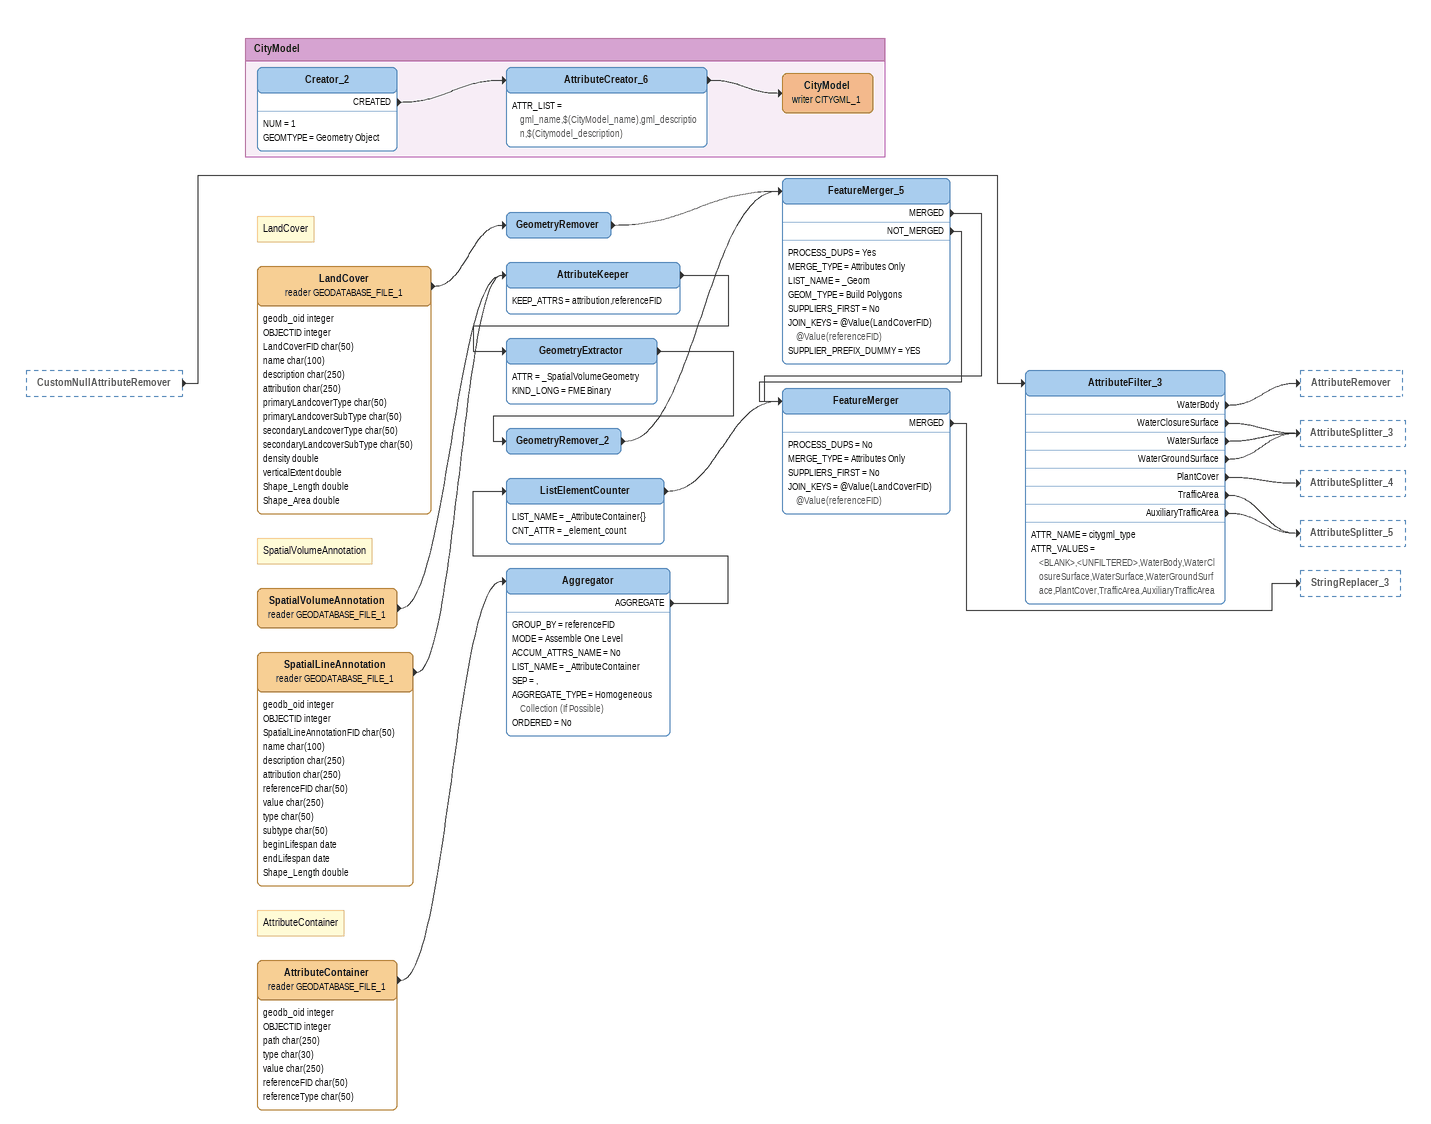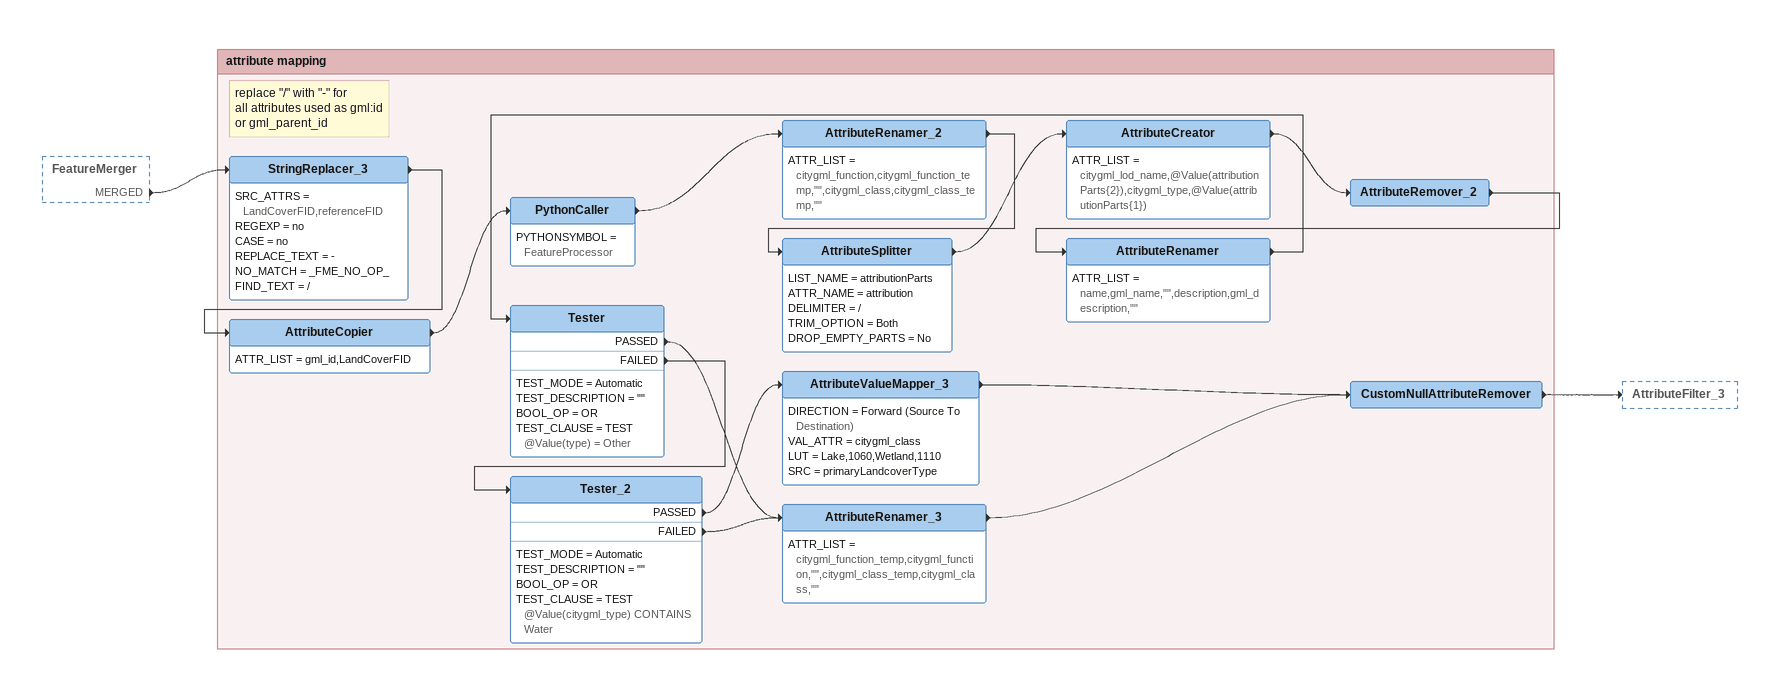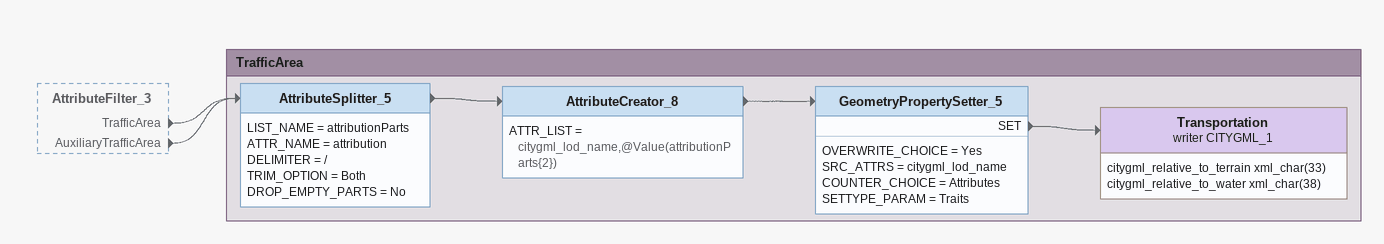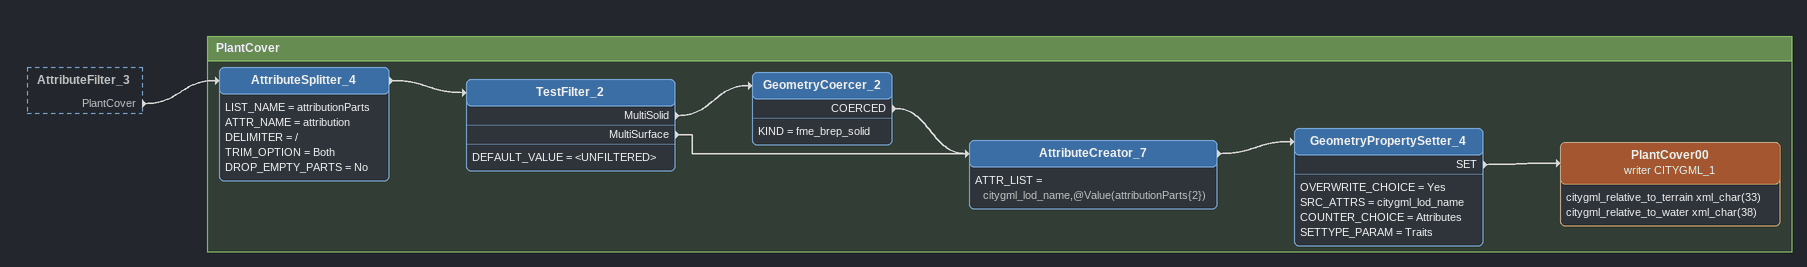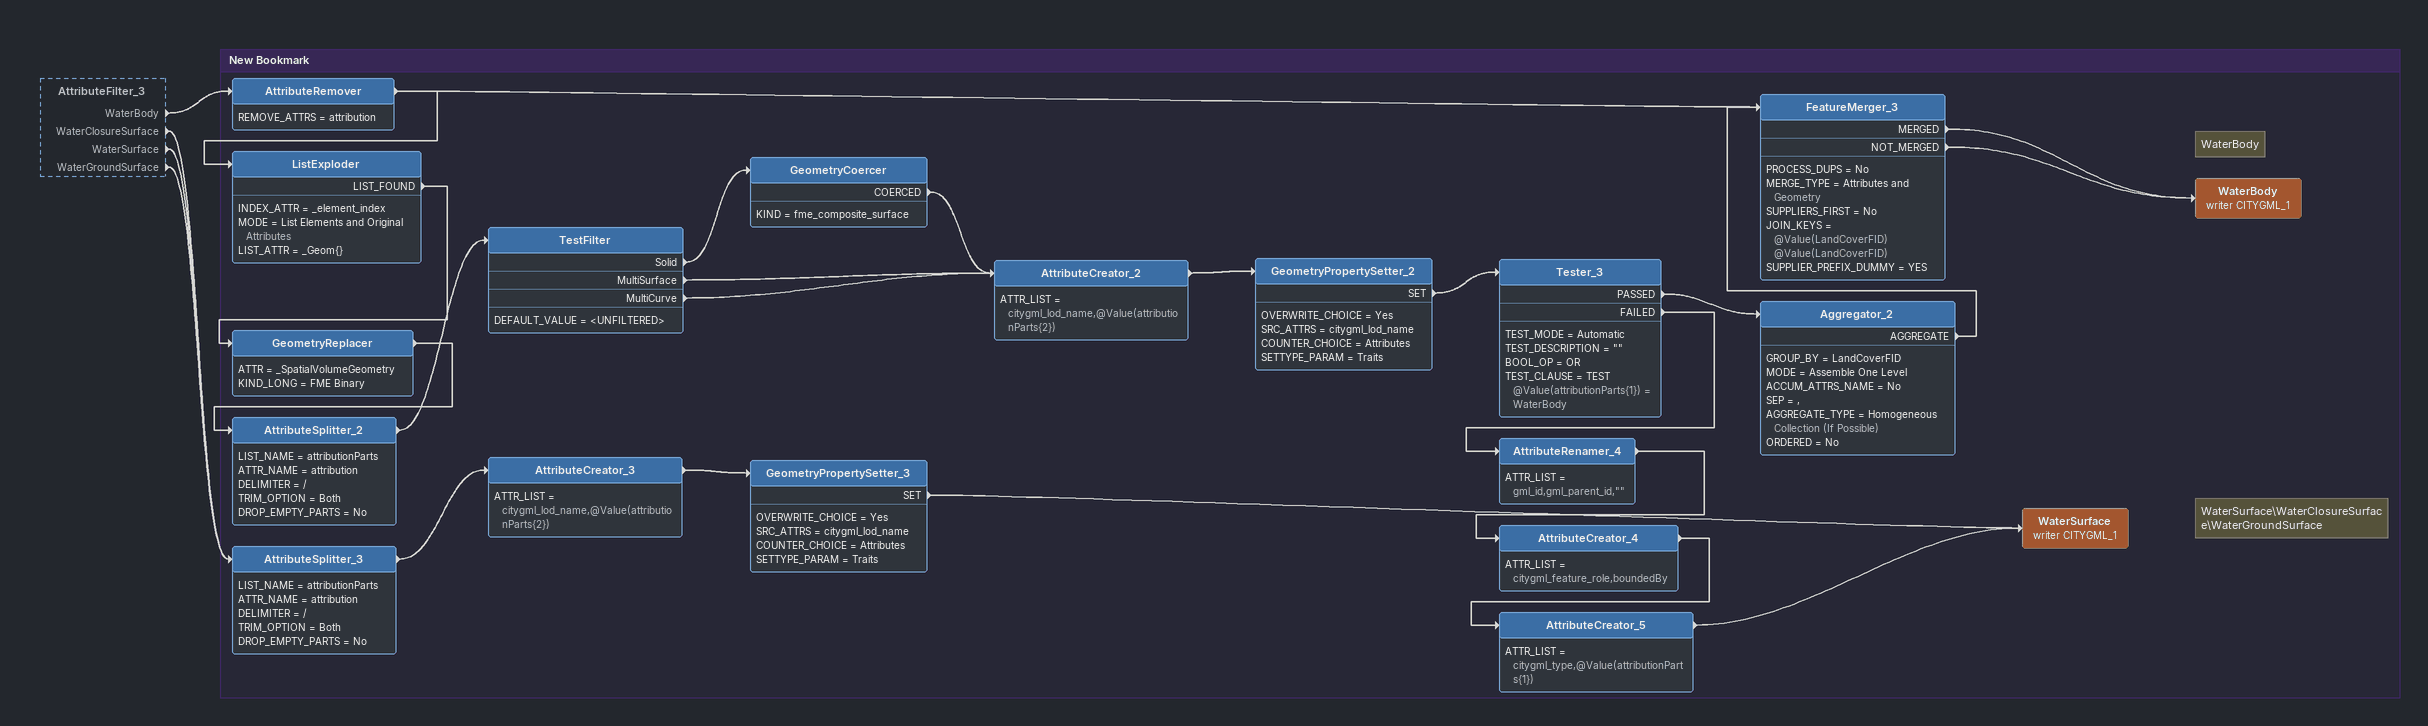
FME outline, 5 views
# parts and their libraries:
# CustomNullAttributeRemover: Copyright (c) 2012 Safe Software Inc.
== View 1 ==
CustomNullAttributeRemover [outside]
    -> AttributeFilter_3
Note: LandCover
LandCover (reader GEODATABASE_FILE_1)
    attributes: geodb_oid integer, OBJECTID integer, LandCoverFID char(50), name char(100), description char(250), attribution char(250), primaryLandcoverType char(50), primaryLandcoverSubType char(50), secondaryLandcoverType char(50), secondaryLandcoverSubType char(50), density double, verticalExtent double, Shape_Length double, Shape_Area double
    -> GeometryRemover
GeometryRemover
    -> FeatureMerger_5
Note: SpatialVolumeAnnotation
SpatialVolumeAnnotation (reader GEODATABASE_FILE_1)
    -> AttributeKeeper
SpatialLineAnnotation (reader GEODATABASE_FILE_1)
    attributes: geodb_oid integer, OBJECTID integer, SpatialLineAnnotationFID char(50), name char(100), description char(250), attribution char(250), referenceFID char(50), value char(250), type char(50), subtype char(50), beginLifespan date, endLifespan date, Shape_Length double
    -> AttributeKeeper
AttributeKeeper
    KEEP_ATTRS = attribution,referenceFID
    -> GeometryExtractor
GeometryExtractor
    ATTR = _SpatialVolumeGeometry
    KIND_LONG = FME Binary
    -> GeometryRemover_2
GeometryRemover_2
    -> FeatureMerger_5
FeatureMerger_5
    PROCESS_DUPS = Yes
    MERGE_TYPE = Attributes Only
    LIST_NAME = _Geom
    GEOM_TYPE = Build Polygons
    SUPPLIERS_FIRST = No
    JOIN_KEYS = @Value(LandCoverFID) @Value(referenceFID)
    SUPPLIER_PREFIX_DUMMY = YES
    MERGED -> FeatureMerger
    NOT_MERGED -> FeatureMerger
Note: AttributeContainer
AttributeContainer (reader GEODATABASE_FILE_1)
    attributes: geodb_oid integer, OBJECTID integer, path char(250), type char(30), value char(250), referenceFID char(50), referenceType char(50)
    -> Aggregator
Aggregator
    GROUP_BY = referenceFID
    MODE = Assemble One Level
    ACCUM_ATTRS_NAME = No
    LIST_NAME = _AttributeContainer
    SEP = ,
    AGGREGATE_TYPE = Homogeneous Collection (If Possible)
    ORDERED = No
    AGGREGATE -> ListElementCounter
ListElementCounter
    LIST_NAME = _AttributeContainer{}
    CNT_ATTR = _element_count
    -> FeatureMerger
FeatureMerger
    PROCESS_DUPS = No
    MERGE_TYPE = Attributes Only
    SUPPLIERS_FIRST = No
    JOIN_KEYS = @Value(LandCoverFID) @Value(referenceFID)
    MERGED -> StringReplacer_3
AttributeFilter_3
    ATTR_NAME = citygml_type
    ATTR_VALUES = <BLANK>,<UNFILTERED>,WaterBody,WaterClosureSurface,WaterSurface,WaterGroundSurface,PlantCover,TrafficArea,AuxiliaryTrafficArea
    WaterBody -> AttributeRemover
    WaterClosureSurface -> AttributeSplitter_3
    WaterSurface -> AttributeSplitter_3
    WaterGroundSurface -> AttributeSplitter_3
    PlantCover -> AttributeSplitter_4
    TrafficArea -> AttributeSplitter_5
    AuxiliaryTrafficArea -> AttributeSplitter_5

Bookmark: CityModel
Creator_2
    NUM = 1
    GEOMTYPE = Geometry Object
    CREATED -> AttributeCreator_6
AttributeCreator_6
    ATTR_LIST = gml_name,$(CityModel_name),gml_description,$(Citymodel_description)
    -> CityModel (writer CITYGML_1)
CityModel (writer CITYGML_1)

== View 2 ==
FeatureMerger [outside]
    MERGED -> StringReplacer_3

Bookmark: attribute mapping
Note: replace "/" with "-" for / all attributes used as gml:id / or gml_parent_id
StringReplacer_3
    SRC_ATTRS = LandCoverFID,referenceFID
    REGEXP = no
    CASE = no
    REPLACE_TEXT = -
    NO_MATCH = _FME_NO_OP_
    FIND_TEXT = /
    -> AttributeCopier
AttributeCopier
    ATTR_LIST = gml_id,LandCoverFID
    -> PythonCaller
PythonCaller
    PYTHONSYMBOL = FeatureProcessor
    -> AttributeRenamer_2
AttributeRenamer_2
    ATTR_LIST = citygml_function,citygml_function_temp,"",citygml_class,citygml_class_temp,""
    -> AttributeSplitter
AttributeSplitter
    LIST_NAME = attributionParts
    ATTR_NAME = attribution
    DELIMITER = /
    TRIM_OPTION = Both
    DROP_EMPTY_PARTS = No
    -> AttributeCreator
AttributeCreator
    ATTR_LIST = citygml_lod_name,@Value(attributionParts{2}),citygml_type,@Value(attributionParts{1})
    -> AttributeRemover_2
AttributeRemover_2
    -> AttributeRenamer
AttributeRenamer
    ATTR_LIST = name,gml_name,"",description,gml_description,""
    -> Tester
Tester
    TEST_MODE = Automatic
    TEST_DESCRIPTION = ""
    BOOL_OP = OR
    TEST_CLAUSE = TEST @Value(type) = Other
    PASSED -> AttributeRenamer_3
    FAILED -> Tester_2
Tester_2
    TEST_MODE = Automatic
    TEST_DESCRIPTION = ""
    BOOL_OP = OR
    TEST_CLAUSE = TEST @Value(citygml_type) CONTAINS Water
    PASSED -> AttributeValueMapper_3
    FAILED -> AttributeRenamer_3
AttributeValueMapper_3
    DIRECTION = Forward (Source To Destination)
    VAL_ATTR = citygml_class
    LUT = Lake,1060,Wetland,1110
    SRC = primaryLandcoverType
    -> CustomNullAttributeRemover
AttributeRenamer_3
    ATTR_LIST = citygml_function_temp,citygml_function,"",citygml_class_temp,citygml_class,""
    -> CustomNullAttributeRemover
CustomNullAttributeRemover
    -> AttributeFilter_3

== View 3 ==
AttributeFilter_3 [outside]
    TrafficArea -> AttributeSplitter_5
    AuxiliaryTrafficArea -> AttributeSplitter_5

Bookmark: TrafficArea
AttributeSplitter_5
    LIST_NAME = attributionParts
    ATTR_NAME = attribution
    DELIMITER = /
    TRIM_OPTION = Both
    DROP_EMPTY_PARTS = No
    -> AttributeCreator_8
AttributeCreator_8
    ATTR_LIST = citygml_lod_name,@Value(attributionParts{2})
    -> GeometryPropertySetter_5
GeometryPropertySetter_5
    OVERWRITE_CHOICE = Yes
    SRC_ATTRS = citygml_lod_name
    COUNTER_CHOICE = Attributes
    SETTYPE_PARAM = Traits
    SET -> Transportation (writer CITYGML_1)
Transportation (writer CITYGML_1)
    attributes: citygml_relative_to_terrain xml_char(33), citygml_relative_to_water xml_char(38)

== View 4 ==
AttributeFilter_3 [outside]
    PlantCover -> AttributeSplitter_4

Bookmark: PlantCover
AttributeSplitter_4
    LIST_NAME = attributionParts
    ATTR_NAME = attribution
    DELIMITER = /
    TRIM_OPTION = Both
    DROP_EMPTY_PARTS = No
    -> TestFilter_2
TestFilter_2
    DEFAULT_VALUE = <UNFILTERED>
    MultiSolid -> GeometryCoercer_2
    MultiSurface -> AttributeCreator_7
GeometryCoercer_2
    KIND = fme_brep_solid
    COERCED -> AttributeCreator_7
AttributeCreator_7
    ATTR_LIST = citygml_lod_name,@Value(attributionParts{2})
    -> GeometryPropertySetter_4
GeometryPropertySetter_4
    OVERWRITE_CHOICE = Yes
    SRC_ATTRS = citygml_lod_name
    COUNTER_CHOICE = Attributes
    SETTYPE_PARAM = Traits
    SET -> PlantCover00 (writer CITYGML_1)
PlantCover00 (writer CITYGML_1)
    attributes: citygml_relative_to_terrain xml_char(33), citygml_relative_to_water xml_char(38)

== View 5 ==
AttributeFilter_3 [outside]
    WaterBody -> AttributeRemover
    WaterClosureSurface -> AttributeSplitter_3
    WaterSurface -> AttributeSplitter_3
    WaterGroundSurface -> AttributeSplitter_3

Bookmark: New Bookmark
AttributeRemover
    REMOVE_ATTRS = attribution
    -> ListExploder
    -> FeatureMerger_3
ListExploder
    INDEX_ATTR = _element_index
    MODE = List Elements and Original Attributes
    LIST_ATTR = _Geom{}
    LIST_FOUND -> GeometryReplacer
GeometryReplacer
    ATTR = _SpatialVolumeGeometry
    KIND_LONG = FME Binary
    -> AttributeSplitter_2
AttributeSplitter_2
    LIST_NAME = attributionParts
    ATTR_NAME = attribution
    DELIMITER = /
    TRIM_OPTION = Both
    DROP_EMPTY_PARTS = No
    -> TestFilter
TestFilter
    DEFAULT_VALUE = <UNFILTERED>
    Solid -> GeometryCoercer
    MultiSurface -> AttributeCreator_2
    MultiCurve -> AttributeCreator_2
GeometryCoercer
    KIND = fme_composite_surface
    COERCED -> AttributeCreator_2
AttributeCreator_2
    ATTR_LIST = citygml_lod_name,@Value(attributionParts{2})
    -> GeometryPropertySetter_2
GeometryPropertySetter_2
    OVERWRITE_CHOICE = Yes
    SRC_ATTRS = citygml_lod_name
    COUNTER_CHOICE = Attributes
    SETTYPE_PARAM = Traits
    SET -> Tester_3
Tester_3
    TEST_MODE = Automatic
    TEST_DESCRIPTION = ""
    BOOL_OP = OR
    TEST_CLAUSE = TEST @Value(attributionParts{1}) = WaterBody
    PASSED -> Aggregator_2
    FAILED -> AttributeRenamer_4
Aggregator_2
    GROUP_BY = LandCoverFID
    MODE = Assemble One Level
    ACCUM_ATTRS_NAME = No
    SEP = ,
    AGGREGATE_TYPE = Homogeneous Collection (If Possible)
    ORDERED = No
    AGGREGATE -> FeatureMerger_3
FeatureMerger_3
    PROCESS_DUPS = No
    MERGE_TYPE = Attributes and Geometry
    SUPPLIERS_FIRST = No
    JOIN_KEYS = @Value(LandCoverFID) @Value(LandCoverFID)
    SUPPLIER_PREFIX_DUMMY = YES
    MERGED -> WaterBody (writer CITYGML_1)
    NOT_MERGED -> WaterBody (writer CITYGML_1)
Note: WaterBody
WaterBody (writer CITYGML_1)
AttributeRenamer_4
    ATTR_LIST = gml_id,gml_parent_id,""
    -> AttributeCreator_4
AttributeCreator_4
    ATTR_LIST = citygml_feature_role,boundedBy
    -> AttributeCreator_5
AttributeCreator_5
    ATTR_LIST = citygml_type,@Value(attributionParts{1})
    -> WaterSurface (writer CITYGML_1)
AttributeSplitter_3
    LIST_NAME = attributionParts
    ATTR_NAME = attribution
    DELIMITER = /
    TRIM_OPTION = Both
    DROP_EMPTY_PARTS = No
    -> AttributeCreator_3
AttributeCreator_3
    ATTR_LIST = citygml_lod_name,@Value(attributionParts{2})
    -> GeometryPropertySetter_3
GeometryPropertySetter_3
    OVERWRITE_CHOICE = Yes
    SRC_ATTRS = citygml_lod_name
    COUNTER_CHOICE = Attributes
    SETTYPE_PARAM = Traits
    SET -> WaterSurface (writer CITYGML_1)
Note: WaterSurface\WaterClosureSurface\WaterGroundSurface
WaterSurface (writer CITYGML_1)
